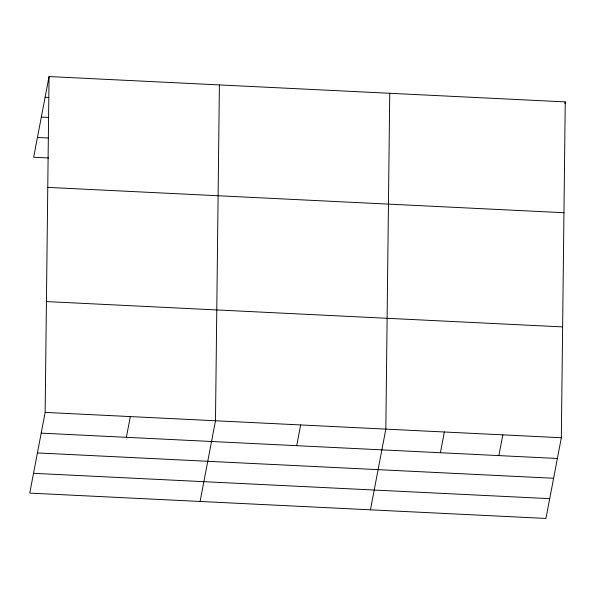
<?xml version="1.0" encoding="UTF-8"?>
<svg xmlns="http://www.w3.org/2000/svg" width="595" height="595" viewBox="0 0 595 595"><rect width="100%" height="100%" fill="white"/><g stroke="black" fill="none" stroke-linecap="round" stroke-linejoin="round"><path stroke-width="0.89" d="M45.146 412.402L49.058 76.562L565.25 101.894L561.338 437.734L545.942 518.438L29.75 493.106L45.146 412.402L561.338 437.734M219.399 84.921L215.487 420.762L200.091 501.466M389.74 93.281L385.835 429.121L370.44 509.826M49.058 76.562L33.662 157.266L48.47 157.987M126.363 437.318L130.32 416.582M296.704 445.677L300.661 424.942M440.382 452.728L444.339 431.992M564.908 103.701L565.25 101.894M498.885 455.599L502.842 434.863M45.101 97.297L48.805 97.476M41.323 117.089L48.73 117.446M37.433 137.475L48.545 138.018M47.764 187.388L563.963 212.727M46.432 301.576L562.632 326.908M41.189 433.138L557.381 458.47M37.411 452.921L553.61 478.261M33.528 473.315L549.721 498.655"/></g></svg>
